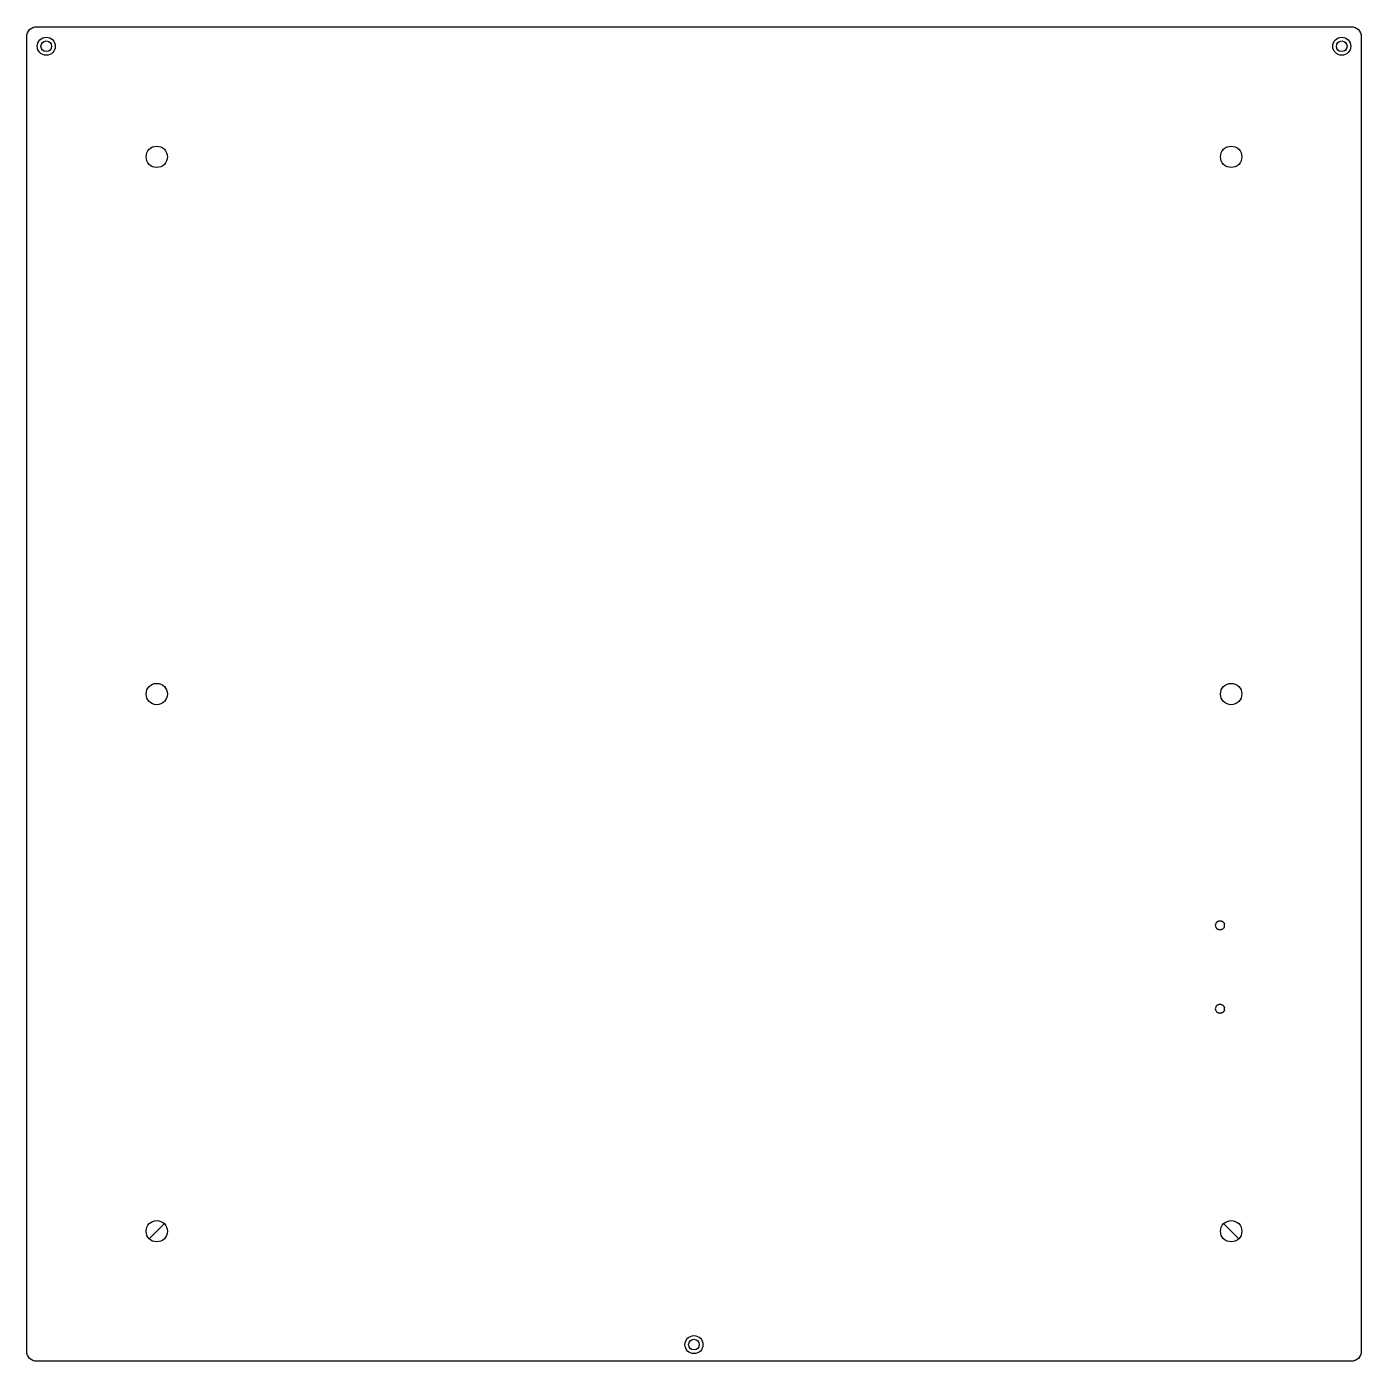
# Model space of a CAD drawing. Header units: millimetres. Extents: x -215 to 185, y -273 to 127.
import ezdxf

# ---------------------------------------------------------------- set-up
doc = ezdxf.new("R2010")
doc.units = ezdxf.units.MM
doc.layers.get('0').update_dxf_attribs({"linetype": 'CONTINUOUS'})

msp = doc.modelspace()

# ---------------------------------------------------------------- linework, layer by layer
for p, q in [((-173.69, -231.36), (-178.22, -235.89)), ((148.31, -235.89), (143.78, -231.36))]:
    msp.add_line(p, q)
msp.add_lwpolyline([(182.04, 127.37, -0.414214), (185.04, 124.37), (185.04, -269.63, -0.414214), (182.04, -272.63), (-211.96, -272.63, -0.414214), (-214.96, -269.63), (-214.96, 124.37, -0.414214), (-211.96, 127.37)], format="xyb", close=True)
for centre, radius in [((-209.08, 121.5), 2.7), ((179.17, 121.5), 2.7), ((-209.08, 121.5), 1.6), ((179.17, 121.5), 1.6), ((-175.96, 88.37), 3.2), ((146.04, 88.37), 3.2), ((-175.96, -72.63), 3.2), ((146.04, -72.63), 3.2), ((-175.96, -233.63), 3.2), ((146.04, -233.63), 3.2), ((-14.96, -267.63), 2.7), ((-14.96, -267.63), 1.6)]:
    msp.add_circle(centre, radius)
for centre, radius, start, end in [((142.54, -141.97), 1.26, 130.7378, 229.2724), ((142.54, -141.97), 1.54, -14.9676, 14.9845), ((142.54, -166.97), 1.26, 130.7378, 229.2724), ((142.54, -166.97), 1.54, -14.9676, 14.9844)]:
    msp.add_arc(centre, radius, start, end)
for points, knots in [([(141.72, -141.01), (141.75, -140.97), (141.79, -140.94), (141.83, -140.9), (141.87, -140.87), (141.91, -140.84), (141.96, -140.81), (141.99, -140.79), (142.03, -140.77), (142.07, -140.75), (142.08, -140.74), (142.1, -140.73), (142.12, -140.72), (142.13, -140.72), (142.13, -140.72), (142.14, -140.71), (142.19, -140.69), (142.24, -140.67), (142.29, -140.66), (142.35, -140.64), (142.4, -140.63), (142.46, -140.62), (142.49, -140.61), (142.53, -140.6), (142.57, -140.6), (142.59, -140.6), (142.6, -140.6), (142.62, -140.6), (142.63, -140.6), (142.64, -140.6), (142.65, -140.6), (142.7, -140.59), (142.76, -140.6), (142.82, -140.6), (142.86, -140.6), (142.9, -140.61), (142.93, -140.62), (142.99, -140.63), (143.04, -140.64), (143.09, -140.66), (143.11, -140.66), (143.12, -140.67), (143.14, -140.67), (143.15, -140.68), (143.16, -140.68), (143.18, -140.69), (143.23, -140.71), (143.28, -140.73), (143.33, -140.76), (143.38, -140.78), (143.43, -140.82), (143.48, -140.85), (143.51, -140.87), (143.54, -140.89), (143.57, -140.91), (143.58, -140.92), (143.59, -140.94), (143.61, -140.95), (143.62, -140.96), (143.62, -140.96), (143.63, -140.97), (143.64, -140.98), (143.65, -140.99), (143.66, -140.99), (143.7, -141.03), (143.74, -141.08), (143.78, -141.12), (143.81, -141.16), (143.83, -141.19), (143.86, -141.22), (143.87, -141.24), (143.88, -141.25), (143.89, -141.26), (143.92, -141.32), (143.95, -141.37), (143.98, -141.42), (143.99, -141.45), (144, -141.48), (144.02, -141.51), (144.02, -141.53), (144.03, -141.55), (144.04, -141.57)], [0, 0, 0, 0, 0.0151326, 0.0151326, 0.0151326, 0.030947, 0.030947, 0.030947, 0.0437387, 0.0437387, 0.0437387, 0.0494464, 0.0494464, 0.0494464, 0.0520437, 0.0520437, 0.0520437, 0.0683431, 0.0683431, 0.0683431, 0.0849515, 0.0849515, 0.0849515, 0.0970338, 0.0970338, 0.0970338, 0.10127, 0.10127, 0.10127, 0.1042681, 0.1042681, 0.1042681, 0.121347, 0.121347, 0.121347, 0.1332809, 0.1332809, 0.1332809, 0.1499201, 0.1499201, 0.1499201, 0.1544826, 0.1544826, 0.1544826, 0.1585806, 0.1585806, 0.1585806, 0.1756124, 0.1756124, 0.1756124, 0.1930497, 0.1930497, 0.1930497, 0.2038777, 0.2038777, 0.2038777, 0.2092581, 0.2092581, 0.2092581, 0.2126499, 0.2126499, 0.2126499, 0.2159156, 0.2159156, 0.2159156, 0.233914, 0.233914, 0.233914, 0.2463537, 0.2463537, 0.2463537, 0.2513516, 0.2513516, 0.2513516, 0.2695416, 0.2695416, 0.2695416, 0.2796734, 0.2796734, 0.2796734, 0.2851115, 0.2851115, 0.2851115, 0.2851115]), ([(144.03, -142.36), (144.01, -142.42), (143.99, -142.48), (143.96, -142.53), (143.93, -142.59), (143.9, -142.64), (143.87, -142.69), (143.84, -142.73), (143.81, -142.76), (143.78, -142.8), (143.77, -142.82), (143.75, -142.84), (143.74, -142.85), (143.73, -142.86), (143.72, -142.87), (143.72, -142.88), (143.67, -142.92), (143.63, -142.96), (143.59, -143), (143.54, -143.04), (143.5, -143.07), (143.45, -143.1), (143.41, -143.13), (143.38, -143.15), (143.34, -143.17), (143.32, -143.18), (143.3, -143.19), (143.28, -143.2), (143.27, -143.2), (143.26, -143.21), (143.25, -143.21), (143.2, -143.24), (143.15, -143.26), (143.09, -143.27), (143.06, -143.28), (143.02, -143.29), (142.98, -143.3), (142.93, -143.32), (142.87, -143.32), (142.82, -143.33), (142.8, -143.33), (142.79, -143.33), (142.77, -143.33), (142.76, -143.33), (142.75, -143.33), (142.73, -143.33), (142.68, -143.34), (142.62, -143.33), (142.57, -143.33), (142.51, -143.32), (142.46, -143.31), (142.4, -143.3), (142.37, -143.3), (142.33, -143.29), (142.3, -143.28), (142.28, -143.27), (142.27, -143.27), (142.25, -143.26), (142.24, -143.26), (142.23, -143.25), (142.21, -143.25), (142.16, -143.23), (142.11, -143.21), (142.07, -143.18), (142.03, -143.17), (142, -143.15), (141.97, -143.13), (141.96, -143.12), (141.94, -143.12), (141.93, -143.11), (141.89, -143.08), (141.85, -143.05), (141.81, -143.01), (141.79, -143), (141.77, -142.98), (141.75, -142.96), (141.74, -142.95), (141.73, -142.94), (141.72, -142.93)], [0, 0, 0, 0, 0.0184526, 0.0184526, 0.0184526, 0.0366933, 0.0366933, 0.0366933, 0.0505592, 0.0505592, 0.0505592, 0.057922, 0.057922, 0.057922, 0.0611004, 0.0611004, 0.0611004, 0.0788543, 0.0788543, 0.0788543, 0.0962475, 0.0962475, 0.0962475, 0.1090908, 0.1090908, 0.1090908, 0.1156501, 0.1156501, 0.1156501, 0.1190823, 0.1190823, 0.1190823, 0.1359223, 0.1359223, 0.1359223, 0.1476206, 0.1476206, 0.1476206, 0.164394, 0.164394, 0.164394, 0.1693017, 0.1693017, 0.1693017, 0.1730735, 0.1730735, 0.1730735, 0.1898432, 0.1898432, 0.1898432, 0.2066001, 0.2066001, 0.2066001, 0.2169864, 0.2169864, 0.2169864, 0.2223544, 0.2223544, 0.2223544, 0.2262716, 0.2262716, 0.2262716, 0.2423645, 0.2423645, 0.2423645, 0.2530955, 0.2530955, 0.2530955, 0.2580785, 0.2580785, 0.2580785, 0.2735462, 0.2735462, 0.2735462, 0.2818079, 0.2818079, 0.2818079, 0.2863474, 0.2863474, 0.2863474, 0.2863474]), ([(141.72, -166.01), (141.75, -165.97), (141.79, -165.94), (141.83, -165.9), (141.9, -165.84), (141.98, -165.79), (142.07, -165.75), (142.08, -165.74), (142.1, -165.73), (142.12, -165.72), (142.13, -165.72), (142.13, -165.72), (142.14, -165.71), (142.19, -165.69), (142.24, -165.67), (142.29, -165.66), (142.35, -165.64), (142.4, -165.63), (142.46, -165.62), (142.49, -165.61), (142.53, -165.6), (142.57, -165.6), (142.59, -165.6), (142.6, -165.6), (142.62, -165.6), (142.63, -165.6), (142.64, -165.6), (142.65, -165.6), (142.7, -165.59), (142.76, -165.6), (142.82, -165.6), (142.86, -165.6), (142.9, -165.61), (142.93, -165.62), (142.99, -165.63), (143.04, -165.64), (143.09, -165.66), (143.11, -165.66), (143.12, -165.67), (143.14, -165.67), (143.15, -165.68), (143.16, -165.68), (143.18, -165.69), (143.28, -165.73), (143.38, -165.78), (143.48, -165.85), (143.51, -165.87), (143.54, -165.89), (143.57, -165.91), (143.58, -165.92), (143.59, -165.94), (143.61, -165.95), (143.62, -165.96), (143.62, -165.96), (143.63, -165.97), (143.64, -165.98), (143.65, -165.99), (143.66, -165.99), (143.7, -166.03), (143.74, -166.08), (143.78, -166.12), (143.81, -166.16), (143.83, -166.19), (143.86, -166.22), (143.87, -166.24), (143.88, -166.25), (143.89, -166.26), (143.92, -166.32), (143.95, -166.37), (143.98, -166.42), (143.99, -166.45), (144, -166.48), (144.02, -166.51), (144.02, -166.53), (144.03, -166.55), (144.04, -166.57)], [0, 0, 0, 0, 0.015132, 0.015132, 0.015132, 0.0437379, 0.0437379, 0.0437379, 0.0494435, 0.0494435, 0.0494435, 0.0520404, 0.0520404, 0.0520404, 0.0683393, 0.0683393, 0.0683393, 0.0849475, 0.0849475, 0.0849475, 0.0970308, 0.0970308, 0.0970308, 0.1012582, 0.1012582, 0.1012582, 0.1042633, 0.1042633, 0.1042633, 0.1213422, 0.1213422, 0.1213422, 0.1332809, 0.1332809, 0.1332809, 0.1499204, 0.1499204, 0.1499204, 0.1544829, 0.1544829, 0.1544829, 0.1585807, 0.1585807, 0.1585807, 0.1930502, 0.1930502, 0.1930502, 0.2038781, 0.2038781, 0.2038781, 0.2092583, 0.2092583, 0.2092583, 0.2126506, 0.2126506, 0.2126506, 0.2159158, 0.2159158, 0.2159158, 0.2339142, 0.2339142, 0.2339142, 0.246354, 0.246354, 0.246354, 0.2513518, 0.2513518, 0.2513518, 0.2695418, 0.2695418, 0.2695418, 0.2796734, 0.2796734, 0.2796734, 0.2851114, 0.2851114, 0.2851114, 0.2851114]), ([(144.03, -167.36), (144.01, -167.42), (143.99, -167.48), (143.96, -167.53), (143.93, -167.59), (143.9, -167.64), (143.87, -167.69), (143.84, -167.73), (143.81, -167.76), (143.78, -167.8), (143.77, -167.82), (143.75, -167.84), (143.74, -167.85), (143.73, -167.86), (143.72, -167.87), (143.72, -167.88), (143.67, -167.92), (143.63, -167.96), (143.59, -168), (143.54, -168.04), (143.5, -168.07), (143.45, -168.1), (143.41, -168.13), (143.38, -168.15), (143.34, -168.17), (143.32, -168.18), (143.3, -168.19), (143.28, -168.2), (143.27, -168.2), (143.26, -168.21), (143.25, -168.21), (143.2, -168.24), (143.15, -168.26), (143.09, -168.27), (143.06, -168.28), (143.02, -168.29), (142.98, -168.3), (142.93, -168.32), (142.87, -168.32), (142.82, -168.33), (142.8, -168.33), (142.79, -168.33), (142.77, -168.33), (142.76, -168.33), (142.75, -168.33), (142.73, -168.33), (142.68, -168.34), (142.62, -168.33), (142.57, -168.33), (142.51, -168.32), (142.46, -168.31), (142.4, -168.3), (142.37, -168.3), (142.33, -168.29), (142.3, -168.28), (142.28, -168.27), (142.27, -168.27), (142.25, -168.26), (142.24, -168.26), (142.23, -168.25), (142.21, -168.25), (142.16, -168.23), (142.11, -168.21), (142.07, -168.18), (142.03, -168.17), (142, -168.15), (141.97, -168.13), (141.96, -168.12), (141.94, -168.12), (141.93, -168.11), (141.89, -168.08), (141.85, -168.05), (141.81, -168.01), (141.79, -168), (141.77, -167.98), (141.75, -167.96), (141.74, -167.95), (141.73, -167.94), (141.72, -167.93)], [0, 0, 0, 0, 0.0184526, 0.0184526, 0.0184526, 0.0366933, 0.0366933, 0.0366933, 0.0505592, 0.0505592, 0.0505592, 0.0579219, 0.0579219, 0.0579219, 0.0611004, 0.0611004, 0.0611004, 0.0788542, 0.0788542, 0.0788542, 0.0962476, 0.0962476, 0.0962476, 0.1090908, 0.1090908, 0.1090908, 0.1156501, 0.1156501, 0.1156501, 0.1190822, 0.1190822, 0.1190822, 0.1359224, 0.1359224, 0.1359224, 0.1476206, 0.1476206, 0.1476206, 0.164394, 0.164394, 0.164394, 0.1693017, 0.1693017, 0.1693017, 0.1730735, 0.1730735, 0.1730735, 0.1898432, 0.1898432, 0.1898432, 0.2066001, 0.2066001, 0.2066001, 0.2169862, 0.2169862, 0.2169862, 0.2223544, 0.2223544, 0.2223544, 0.2262716, 0.2262716, 0.2262716, 0.2423647, 0.2423647, 0.2423647, 0.2530958, 0.2530958, 0.2530958, 0.2580786, 0.2580786, 0.2580786, 0.2735464, 0.2735464, 0.2735464, 0.2818079, 0.2818079, 0.2818079, 0.2863474, 0.2863474, 0.2863474, 0.2863474])]:
    msp.add_open_spline(points, degree=3, knots=knots)

doc.saveas('drawing.dxf')
